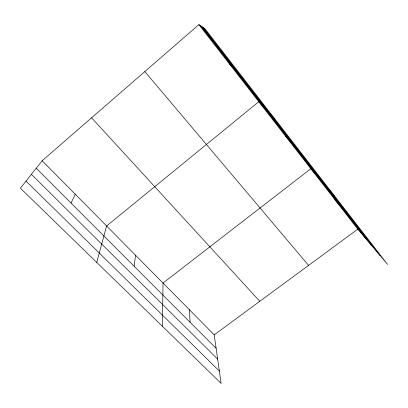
<?xml version="1.0" encoding="UTF-8"?>
<svg xmlns="http://www.w3.org/2000/svg" width="408" height="408" viewBox="0 0 408 408"><rect width="100%" height="100%" fill="white"/><g stroke="black" fill="none" stroke-linecap="round" stroke-linejoin="round"><path stroke-width="0.61" d="M162.41 326.278L163.022 283.055L310.835 168.723L334.652 196.121M134.145 266.24L135.522 255.224M96.737 262.415L106.616 225.971L258.774 101.719L274.946 119.07M71.017 203.051L75.256 194.239M42.157 160.742L20.4 188.19L221.121 383.367L214.215 334.856L42.157 160.742L198.885 24.633L204.898 28.667L387.6 264.455L357.796 229.163L198.885 24.633M214.215 334.856L357.796 229.163M229.689 64.285L232.79 67.305M26.03 181.086L219.366 371.035M31.396 174.318L217.673 359.142M36.225 168.224L216.128 348.31M91.591 117.81L259.799 301.298M285.493 136.109L291.016 142.3M334.902 199.701L342.322 208.381M144.825 71.579L308.586 265.389M203.327 27.616L379.976 255.428M201.838 26.617L372.652 246.753M200.506 25.724L366.012 238.889M189.225 309.57L190.148 322.305"/></g></svg>
